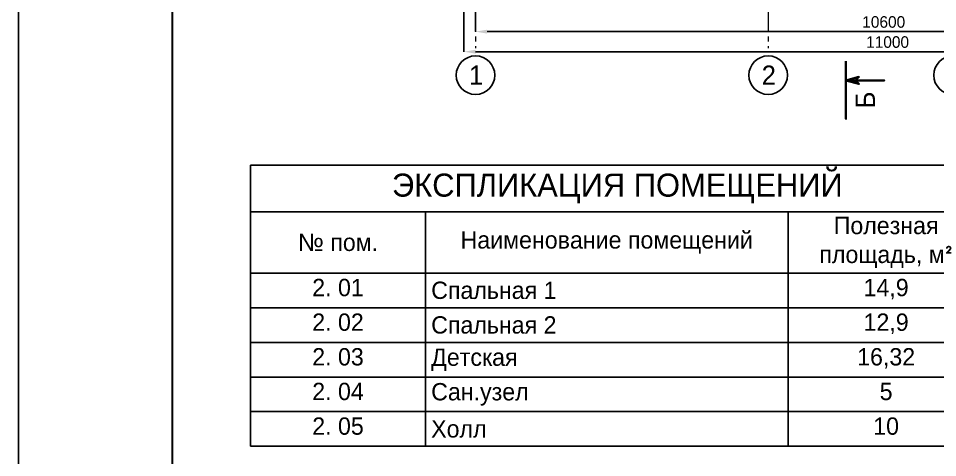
# Model space of a CAD drawing. Header units: millimetres. Extents: x 363119 to 453119, y -246250 to -184425.
# Drawn here: x 432119 to 444055, y -201295 to -195590 of the extents above; entities that cross this region are included whole.
import ezdxf
from ezdxf.enums import TextEntityAlignment as Align

# ---------------------------------------------------------------- set-up
doc = ezdxf.new("R2010")
doc.units = ezdxf.units.MM
doc.linetypes.add('CENTER2', pattern=[1.125, 0.75, -0.125, 0.125, -0.125])
doc.layers.add('ahsap', color=222, linetype='Continuous', lineweight=13)
doc.layers.add('AKS', color=252, linetype='CENTER2')
doc.layers.add('Штамп', color=222, linetype='Continuous')
doc.dimstyles.new('ISO-25', dxfattribs={"dimtxt": 100, "dimasz": 2.5, "dimexe": 1.25, "dimexo": 0.625, "dimtad": 1, "dimdec": 0, "dimtxsty": 'Standard', "dimcen": 2.5, "dimadec": 0, "dimazin": 0, "dimtfac": 1, "dimtdec": 0, "dimtmove": 0, "dimatfit": 3, "dimfxl": 0, "dimarcsym": 0})

# ---------------------------------------------------------------- blocks, each defined once
blk = doc.blocks.new('*D340')
at = {"layer": 'ahsap', "color": 0, "lineweight": -2}
for p, q in [((438055, -195203), (438055, -195762)), ((448655, -195203), (448655, -195762)), ((438205, -195762), (448505, -195762))]:
    blk.add_line(p, q, dxfattribs=at)
at = {"layer": 'ahsap', "color": 0}
for points in [[(438205, -195737), (438205, -195787), (438055, -195762)], [(448505, -195737), (448505, -195787), (448655, -195762)]]:
    blk.add_solid(points, dxfattribs=at)
at = {"layer": 'DEFPOINTS', "color": 0}
for p in [(438055, -195202), (448655, -195202), (448655, -195762)]:
    blk.add_point(p, dxfattribs=at)
at = {"layer": 'ahsap', "color": 0, "insert": (443355, -195637), "char_height": 150, "attachment_point": 5}
blk.add_mtext('10600', dxfattribs=at)
blk = doc.blocks.new('*D346')
at = {"layer": 'ahsap', "color": 0, "lineweight": -2}
for p, q in [((437905, -194861), (437905, -196023)), ((448905, -194861), (448905, -196023)), ((438055, -196023), (448755, -196023))]:
    blk.add_line(p, q, dxfattribs=at)
at = {"layer": 'ahsap', "color": 0}
for points in [[(438055, -195998), (438055, -196048), (437905, -196023)], [(448755, -195998), (448755, -196048), (448905, -196023)]]:
    blk.add_solid(points, dxfattribs=at)
at = {"layer": 'DEFPOINTS', "color": 0}
for p in [(437905, -194861), (448905, -194861), (448905, -196023)]:
    blk.add_point(p, dxfattribs=at)
at = {"layer": 'ahsap', "color": 0, "insert": (443405, -195898), "char_height": 150, "attachment_point": 5}
blk.add_mtext('11000', dxfattribs=at)
blk = doc.blocks.new('*T355')
at = {"layer": 'ahsap', "color": 0, "linetype": 'ByBlock', "lineweight": -2}
for p, q in [((0, 0), (9525, 0)), ((0, 0), (0, -3651)), ((9525, 0), (9525, -3651)), ((0, -605), (9525, -605)), ((2270, -605), (2270, -3651)), ((6978, -605), (6978, -3651)), ((0, -1401), (9525, -1401)), ((0, -1851), (9525, -1851)), ((0, -2301), (9525, -2301)), ((0, -2751), (9525, -2751)), ((0, -3201), (9525, -3201)), ((0, -3651), (9525, -3651))]:
    blk.add_line(p, q, dxfattribs=at)
at = {"layer": 'ahsap', "color": 0}
for s, insert, char_height, width, attachment_point in [('ЭКСПЛИКАЦИЯ ПОМЕЩЕНИЙ', (4762, -302), 300, 9375, 5), ('Полезная площадь, м{\\fISOCPEUR|b0|i0|c204|p34;²}', (8252, -1003), 225, 2396.96, 5), ('{\\fArial|b0|i0|c204|p34;№} пом.', (1135, -1003), 225, 2120.08, 5), ('Наименование помещений', (4624, -1003), 225, 4557.96, 5), ('2. 01', (1135, -1476), 225, 2120.08, 2), ('Спальная 1', (2345, -1626), 225, 4557.96, 4), ('14,9', (8252, -1476), 225, 2396.96, 2), ('2. 02', (1135, -1926), 225, 2120.08, 2), ('Спальная 2', (2345, -2076), 225, 4557.96, 4), ('12,9', (8252, -1926), 225, 2396.96, 2), ('2. 03', (1135, -2376), 225, 2120.08, 2), ('Детская', (2345, -2526), 225, 4557.96, 4), ('16,32', (8252, -2376), 225, 2396.96, 2), ('2. 04', (1135, -2826), 225, 2120.08, 2), ('Сан.узел', (2345, -2976), 225, 4557.96, 4), ('5', (8252, -2826), 225, 2396.96, 2), ('2. 05', (1135, -3276), 225, 2120.08, 2), ('Холл', (2345, -3426), 225, 4557.96, 4), ('10', (8252, -3276), 225, 2396.96, 2)]:
    blk.add_mtext(s, dxfattribs=dict(at, insert=insert, char_height=char_height, width=width, attachment_point=attachment_point))

msp = doc.modelspace()

# ---------------------------------------------------------------- linework, layer by layer
at = {"layer": 'ahsap', "color": 0, "lineweight": 35}
msp.add_lwpolyline([(442864.3, -196145.7), (442864.3, -196895.7), (442864.3, -196395.7), (442864.3, -196395.7), (443364.3, -196395.7), (442864.3, -196395.7), (443033.4, -196350.4), (442864.3, -196395.7), (443033.4, -196441), (442988.1, -196395.7), (443033.4, -196350.4)], dxfattribs=at)
at = {"layer": 'AKS', "lineweight": 5, "ltscale": 500}
for p, q in [((438054.7, -186389.6), (438054.7, -195977.9)), ((441854.7, -186389.6), (441854.7, -195977.9))]:
    msp.add_line(p, q, dxfattribs=at)
at = {"layer": 'AKS', "color": 0, "linetype": 'Continuous'}
for centre in [(438054.7, -196327.9), (441854.7, -196327.9), (444254.7, -196327.9)]:
    msp.add_circle(centre, 250.5, dxfattribs=at)
at = {"layer": 'Штамп', "color": 0}
msp.add_lwpolyline([(453119.3, -214125.1), (432119.3, -214125.1), (432119.3, -184425.1), (453119.3, -184425.1)], close=True, dxfattribs=at)
at = {"layer": 'Штамп', "color": 0, "lineweight": 30}
msp.add_lwpolyline([(434119.3, -213625.1), (434119.3, -184925.1), (452619.3, -184925.1), (452619.3, -213625.1)], dxfattribs=at)

# ---------------------------------------------------------------- block references
msp.add_blockref('*T355', (435134.1, -197497))

# ---------------------------------------------------------------- texts
at = {"layer": 'AKS', "color": 0}
for s, p in [('1', (438062.6, -196325.8)), ('2', (441862.6, -196325.8))]:
    msp.add_text(s, height=250, dxfattribs=at).set_placement(p, align=Align.MIDDLE)
msp.add_text('Б', height=250, rotation=90, dxfattribs=at).set_placement((443115.7, -196649.3), align=Align.MIDDLE)

# ---------------------------------------------------------------- dimensions: what is measured, and where the dimension line sits
at = {"layer": 'ahsap', "color": 0}
for base, p1, p2, picture, middle in [((448904.7, -196022.9), (437904.7, -194860.7), (448904.7, -194860.7), '*D346', (443404.7, -195897.9)), ((448654.7, -195761.5), (438054.7, -195202.3), (448654.7, -195202.3), '*D340', (443354.7, -195636.5))]:
    dim = msp.add_linear_dim(base=base, p1=p1, p2=p2, dimstyle='ISO-25', override={"dimtxt": 150, "dimasz": 150, "dimexe": 0.25, "dimgap": 50, "dimdle": 0.25, "dimfxl": 0.25}, dxfattribs=at)
    dim.commit()
    dim.dimension.update_dxf_attribs({"geometry": picture, "text_midpoint": middle})

doc.saveas('drawing.dxf')
